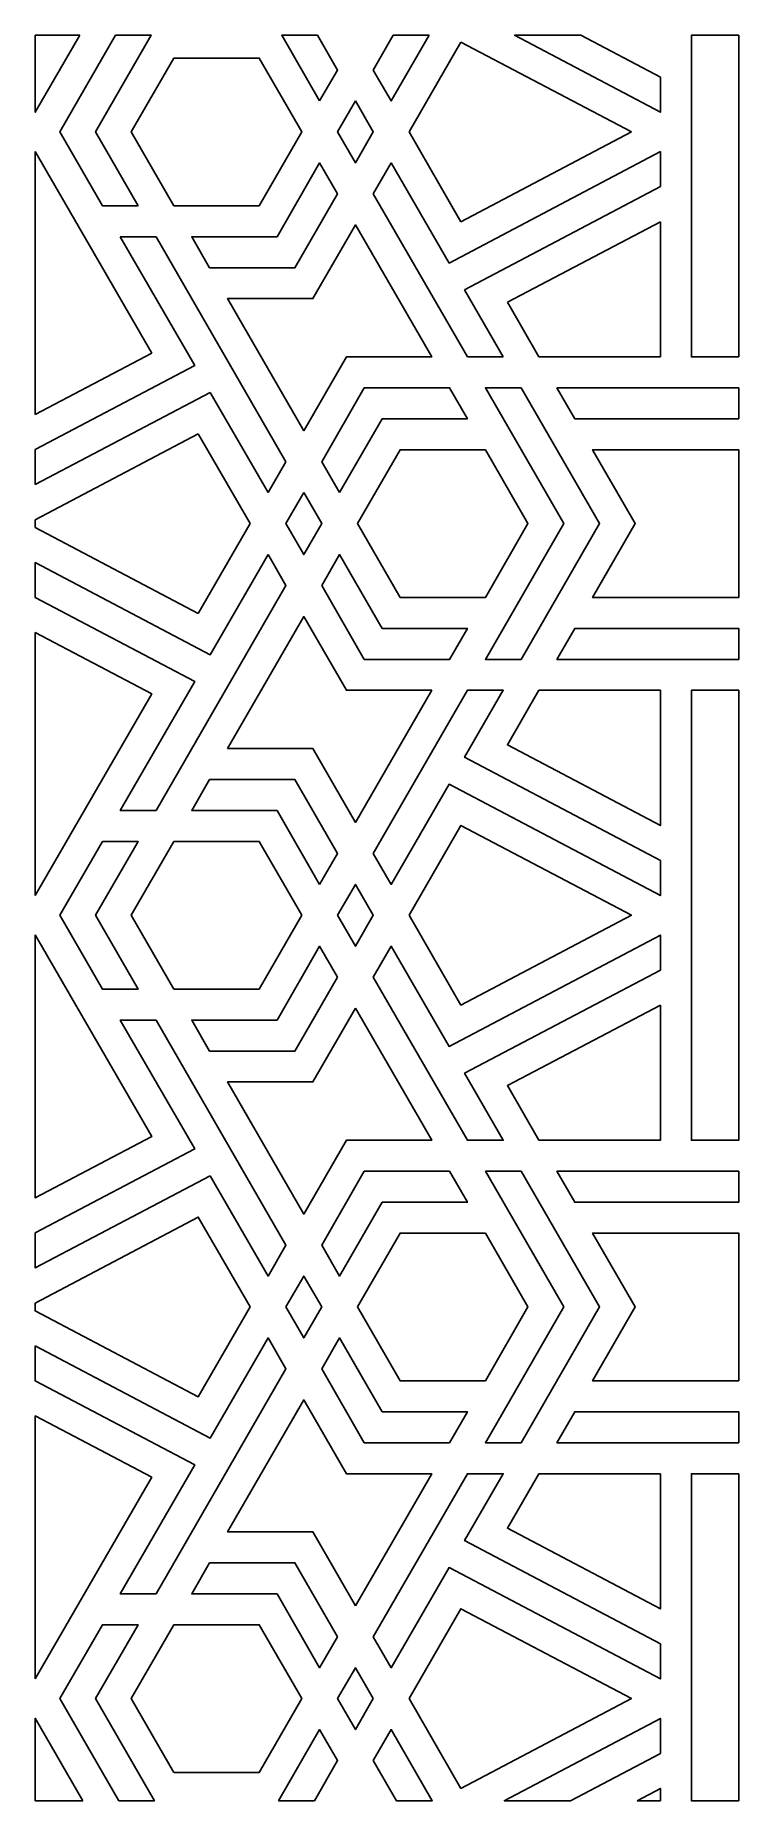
# Model space of a CAD drawing. Extents: x 86 to 200, y 77 to 362.
import ezdxf

# ---------------------------------------------------------------- set-up
doc = ezdxf.new("R2010")
doc.units = 0
doc.layers.add('LAYER_01', color=7, linetype='CONTINUOUS')

msp = doc.modelspace()

# ---------------------------------------------------------------- linework, layer by layer
at = {"layer": 'LAYER_01'}
for p, q in [((146.38, 346.36), (154.76, 360.87)), ((154.76, 360.87), (182.27, 346.36)), ((154.76, 331.86), (146.38, 346.36)), ((182.27, 346.36), (154.76, 331.86)), ((86.06, 343.19), (104.86, 310.64)), ((86.06, 300.73), (86.06, 343.19)), ((152.83, 325.2), (186.95, 343.18)), ((186.95, 343.18), (186.95, 337.53)), ((140.61, 336.36), (143.5, 341.36)), ((143.5, 341.36), (152.83, 325.2)), ((155.8, 310.05), (140.61, 336.36)), ((186.95, 337.53), (155.33, 320.86)), ((162.26, 318.86), (186.95, 331.87)), ((186.95, 331.87), (186.95, 310.05)), ((111.78, 308.64), (99.77, 329.45)), ((99.77, 329.45), (105.54, 329.45)), ((105.54, 329.45), (126.51, 293.13)), ((155.33, 320.86), (161.58, 310.05)), ((167.35, 310.05), (162.26, 318.86)), ((104.86, 310.64), (86.06, 300.73)), ((86.06, 295.08), (111.78, 308.64)), ((161.58, 310.05), (155.8, 310.05)), ((186.95, 310.05), (167.35, 310.05)), ((114.29, 304.3), (86.06, 289.43)), ((123.62, 288.13), (114.29, 304.3)), ((86.06, 283.77), (112.36, 297.64)), ((112.36, 297.64), (120.73, 283.13)), ((86.06, 289.43), (86.06, 295.08)), ((126.51, 293.13), (123.62, 288.13)), ((86.06, 282.49), (86.06, 283.77)), ((112.36, 268.63), (86.06, 282.49)), ((120.73, 283.13), (112.36, 268.63))]:
    msp.add_line(p, q, dxfattribs=at)
for points in [[(93.24, 361.96), (86.06, 361.96), (86.06, 349.54)], [(102.65, 334.45), (95.78, 346.36), (104.78, 361.96), (99.01, 361.96), (90, 346.36), (96.88, 334.45)], [(131.95, 351.36), (134.84, 356.36), (131.6, 361.96), (125.83, 361.96)], [(149.62, 361.96), (143.5, 351.36), (140.61, 356.36), (143.84, 361.96)], [(174.12, 361.96), (186.95, 355.2), (186.95, 349.55), (163.4, 361.96)], [(199.58, 310.05), (199.58, 361.96), (191.95, 361.96), (191.95, 310.05)], [(108.43, 334.45), (122.19, 334.45), (129.06, 346.36), (122.19, 358.28), (108.43, 358.28), (101.55, 346.36)], [(137.72, 351.36), (134.84, 346.36), (137.72, 341.36), (140.61, 346.36)], [(134.84, 336.36), (131.95, 341.36), (125.07, 329.45), (111.31, 329.45), (114.2, 324.45), (127.96, 324.45)], [(129.39, 298.13), (136.27, 310.05), (150.03, 310.05), (137.72, 331.36), (130.85, 319.45), (117.09, 319.45)], [(135.17, 288.13), (142.05, 300.05), (155.8, 300.05), (152.92, 305.05), (139.16, 305.05), (132.28, 293.13)], [(164.46, 305.05), (158.69, 305.05), (171.34, 283.13), (158.69, 261.22), (164.46, 261.22), (177.12, 283.13)], [(170.24, 305.05), (173.12, 300.05), (199.58, 300.05), (199.58, 305.05)], [(158.69, 271.22), (165.57, 283.13), (158.69, 295.05), (144.93, 295.05), (138.05, 283.13), (144.93, 271.22)], [(199.58, 271.22), (199.58, 295.05), (176.01, 295.05), (182.89, 283.13), (176.01, 271.22)], [(129.39, 288.13), (132.28, 283.13), (129.39, 278.13), (126.51, 283.13)], [(123.62, 278.13), (114.29, 261.97), (86.06, 276.84), (86.06, 271.19), (111.78, 257.63), (99.77, 236.82), (105.54, 236.82), (126.51, 273.13)], [(132.28, 273.13), (139.16, 261.22), (152.92, 261.22), (155.8, 266.22), (142.05, 266.22), (135.17, 278.13)], [(117.09, 246.82), (130.85, 246.82), (137.72, 234.9), (150.03, 256.22), (136.27, 256.22), (129.39, 268.13)], [(86.06, 223.08), (104.86, 255.63), (86.06, 265.54)], [(199.58, 261.22), (170.24, 261.22), (173.12, 266.22), (199.58, 266.22)], [(140.61, 229.9), (155.8, 256.22), (161.58, 256.22), (155.33, 245.41), (186.95, 228.74), (186.95, 223.09), (152.83, 241.07), (143.5, 224.9)], [(167.35, 256.22), (186.95, 256.22), (186.95, 234.39), (162.26, 247.41)], [(199.58, 256.22), (199.58, 183.59), (191.95, 183.59), (191.95, 256.22)], [(131.95, 224.9), (134.84, 229.9), (127.96, 241.82), (114.2, 241.82), (111.31, 236.82), (125.07, 236.82)], [(146.38, 219.9), (154.76, 234.41), (182.27, 219.9), (154.76, 205.4)], [(96.88, 231.82), (90, 219.9), (96.88, 207.99), (102.65, 207.99), (95.78, 219.9), (102.65, 231.82)], [(129.06, 219.9), (122.19, 231.82), (108.43, 231.82), (101.55, 219.9), (108.43, 207.99), (122.19, 207.99)], [(134.84, 219.9), (137.72, 214.9), (140.61, 219.9), (137.72, 224.9)], [(86.06, 216.73), (104.86, 184.18), (86.06, 174.27)], [(186.95, 211.07), (155.33, 194.4), (161.58, 183.59), (155.8, 183.59), (140.61, 209.9), (143.5, 214.9), (152.83, 198.74), (186.95, 216.72)], [(134.84, 209.9), (131.95, 214.9), (125.07, 202.99), (111.31, 202.99), (114.2, 197.99), (127.96, 197.99)], [(186.95, 205.41), (186.95, 183.59), (167.35, 183.59), (162.26, 192.4)], [(114.29, 177.84), (123.62, 161.67), (126.51, 166.67), (105.54, 202.99), (99.77, 202.99), (111.78, 182.18), (86.06, 168.62), (86.06, 162.97)], [(137.72, 204.9), (150.03, 183.59), (136.27, 183.59), (129.39, 171.67), (117.09, 192.99), (130.85, 192.99)], [(152.92, 178.59), (139.16, 178.59), (132.28, 166.67), (135.17, 161.67), (142.05, 173.59), (155.8, 173.59)], [(158.69, 178.59), (171.34, 156.67), (158.69, 134.76), (164.46, 134.76), (177.12, 156.67), (164.46, 178.59)], [(199.58, 178.59), (199.58, 173.59), (173.12, 173.59), (170.24, 178.59)], [(86.06, 157.31), (112.36, 171.18), (120.73, 156.67), (112.36, 142.17), (86.06, 156.04)], [(158.69, 168.59), (144.93, 168.59), (138.05, 156.67), (144.93, 144.76), (158.69, 144.76), (165.57, 156.67)], [(199.58, 144.76), (199.58, 168.59), (176.01, 168.59), (182.89, 156.67), (176.01, 144.76)], [(126.51, 156.67), (129.39, 161.67), (132.28, 156.67), (129.39, 151.67)], [(86.06, 150.38), (86.06, 144.73), (111.78, 131.17), (99.77, 110.36), (105.54, 110.36), (126.51, 146.67), (123.62, 151.67), (114.29, 135.51)], [(152.92, 134.76), (155.8, 139.76), (142.05, 139.76), (135.17, 151.67), (132.28, 146.67), (139.16, 134.76)], [(137.72, 108.44), (130.85, 120.36), (117.09, 120.36), (129.39, 141.67), (136.27, 129.76), (150.03, 129.76)], [(199.58, 134.76), (199.58, 139.76), (173.12, 139.76), (170.24, 134.76)], [(86.06, 96.62), (104.86, 129.17), (86.06, 139.08)], [(140.61, 103.44), (155.8, 129.76), (161.58, 129.76), (155.33, 118.95), (186.95, 102.28), (186.95, 96.63), (152.83, 114.61), (143.5, 98.44)], [(186.95, 129.76), (186.95, 107.93), (162.26, 120.95), (167.35, 129.76)], [(199.58, 129.76), (191.95, 129.76), (191.95, 76.97), (199.58, 76.97)], [(134.84, 103.44), (127.96, 115.36), (114.2, 115.36), (111.31, 110.36), (125.07, 110.36), (131.95, 98.44)], [(146.38, 93.44), (154.76, 107.95), (182.27, 93.44), (154.76, 78.94)], [(99.52, 76.97), (90, 93.44), (96.88, 105.36), (102.65, 105.36), (95.78, 93.44), (105.29, 76.97)], [(108.43, 81.53), (122.19, 81.53), (129.06, 93.44), (122.19, 105.36), (108.43, 105.36), (101.55, 93.44)], [(140.61, 93.44), (137.72, 98.44), (134.84, 93.44), (137.72, 88.44)], [(93.74, 76.97), (86.06, 90.27), (86.06, 76.97)], [(125.32, 76.97), (131.1, 76.97), (134.84, 83.44), (131.95, 88.44)], [(140.61, 83.44), (143.5, 88.44), (150.12, 76.97), (144.35, 76.97)], [(172.45, 76.97), (161.73, 76.97), (186.95, 90.26), (186.95, 84.61)], [(183.18, 76.97), (186.95, 78.96), (186.95, 76.97)]]:
    msp.add_lwpolyline(points, close=True, dxfattribs=at)

doc.saveas('drawing.dxf')
